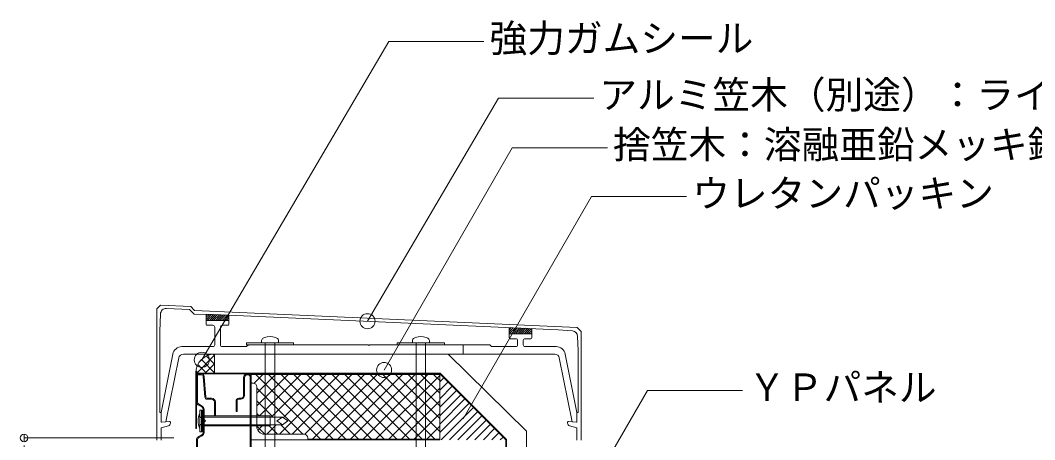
# Model space of a CAD drawing. Units: millimetres, scale not verified. Extents: x -1380 to 1380, y -955 to 955.
# Drawn here: x -702 to -164, y 77 to 300 of the extents above; entities that cross this region are included whole.
import ezdxf
from ezdxf.enums import TextEntityAlignment as Align

# ---------------------------------------------------------------- set-up
doc = ezdxf.new("R2010")
doc.units = ezdxf.units.MM
doc.header["$LTSCALE"] = 3
doc.linetypes.add('USER1', pattern=[3, 2.1, -0.9])
for name, color, linetype, lineweight in [('0-0_0', 7, 'Continuous', 13), ('0-2_BOUSUI', 1, 'Continuous', 18), ('0-3_MOJI', 7, 'Continuous', 18), ('0-4_HATCH', 9, 'Continuous', 18), ('0-5_KANAMONO', 5, 'Continuous', 18), ('0-6_KANAMONO_SCREW', 4, 'Continuous', 18), ('0-9_dannnetu', 6, 'Continuous', 18), ('0-A_bo-do', 3, 'Continuous', 18), ('0-B_kasagi', 150, 'Continuous', 18)]:
    doc.layers.add(name, color=color, linetype=linetype, lineweight=lineweight)
doc.styles.add('ＭＳ ゴシック', font='')
doc.styles.get('ＭＳ ゴシック').set_extended_font_data('MS Gothic')

# ---------------------------------------------------------------- blocks, each defined once
blk = doc.blocks.new('_DOT')
at = {"layer": '0-0_0'}
for p, q in [((-0.5, 0), (-1, 0)), ((0.25, 0), (-0.25, 0))]:
    blk.add_line(p, q, dxfattribs=at)
blk.add_circle((0, 0), 0.25, dxfattribs=at)

msp = doc.modelspace()

# ---------------------------------------------------------------- linework, layer by layer
at = {"layer": '0-2_BOUSUI'}
msp.add_line((-598.485, 112.695), (-598.485, 122.695), dxfattribs=at)
msp.add_lwpolyline([(-598.485, 122.695), (-474.53, 122.695), (-433.086, 81.851), (-433.086, 61.979), (-434.086, 58.247), (-434.086, -83.563), (-389.944, -127.705), (899.999, -127.705)], dxfattribs=at)
msp.add_arc((-598.485, 112.695), 10, 90, 180, dxfattribs=at)
at = {"layer": '0-3_MOJI'}
msp.add_line((-620.086, 78.295), (-699.546, 78.295), dxfattribs=at)
for points in [[(-455.693, 288.363), (-506.131, 288.363), (-605.29, 119.664)], [(-397.424, 258.442), (-447.863, 258.442), (-517.405, 140.128)], [(-390.168, 232.051), (-440.606, 232.051), (-508.592, 114.295)], [(-348.146, 206.202), (-398.584, 206.202), (-466.571, 88.446)], [(-318.524, 103.4), (-368.962, 103.4), (-460.758, -55.596)]]:
    msp.add_lwpolyline(points, dxfattribs=at)
for centre in [(-517.405, 140.128), (-605.29, 119.664), (-508.592, 114.295), (-508.592, 114.295)]:
    msp.add_circle(centre, 4, dxfattribs=at)
at = {"layer": '0-4_HATCH'}
for p, q in [((-607.927, 112.695), (-598.485, 122.137)), ((-606.665, 118.447), (-604.237, 120.875)), ((-598.485, 112.863), (-605.472, 119.85)), ((-598.485, 117.353), (-602.833, 121.701)), ((-598.485, 121.843), (-599.304, 122.662)), ((-607.298, 112.695), (-608.422, 113.819)), ((-602.807, 112.695), (-607.379, 117.267)), ((-603.437, 112.695), (-598.485, 117.647)), ((-598.947, 112.695), (-598.485, 113.157)), ((-578.681, 107.295), (-579.086, 107.7)), ((-577.589, 107.232), (-572.877, 111.945)), ((-542.296, 77.645), (-576.596, 111.945)), ((-576.086, 102.001), (-566.142, 111.945)), ((-576.086, 95.265), (-559.406, 111.945)), ((-574.673, 89.944), (-552.671, 111.945)), ((-535.561, 77.645), (-569.861, 111.945)), ((-568.571, 89.31), (-545.936, 111.945)), ((-564.116, 80.295), (-532.466, 111.945)), ((-528.825, 77.645), (-563.125, 111.945)), ((-562.113, 89.033), (-539.201, 111.945)), ((-557.38, 80.295), (-525.73, 111.945)), ((-522.09, 77.645), (-556.39, 111.945)), ((-550.686, 80.255), (-518.995, 111.945)), ((-515.355, 77.645), (-549.655, 111.945)), ((-546.56, 77.645), (-512.26, 111.945)), ((-508.62, 77.645), (-542.92, 111.945)), ((-539.825, 77.645), (-505.525, 111.945)), ((-501.885, 77.645), (-536.185, 111.945)), ((-533.09, 77.645), (-498.79, 111.945)), ((-495.149, 77.645), (-529.449, 111.945)), ((-526.354, 77.645), (-492.054, 111.945)), ((-488.414, 77.645), (-522.714, 111.945)), ((-519.619, 77.645), (-485.319, 111.945)), ((-481.679, 77.645), (-515.979, 111.945)), ((-512.884, 77.645), (-479.086, 111.443)), ((-479.086, 81.787), (-509.244, 111.945)), ((-479.086, 88.523), (-502.509, 111.945)), ((-479.086, 95.258), (-495.774, 111.945)), ((-479.086, 101.993), (-489.038, 111.945)), ((-479.086, 108.728), (-482.303, 111.945)), ((-479.086, 108.033), (-476.955, 110.164)), ((-479.086, 103.543), (-474.71, 107.919)), ((-551.681, 80.295), (-576.086, 104.7)), ((-506.149, 77.645), (-479.086, 104.708)), ((-479.086, 99.053), (-472.465, 105.674)), ((-479.086, 94.563), (-470.22, 103.429)), ((-567.431, 89.31), (-576.086, 97.965)), ((-499.414, 77.645), (-479.086, 97.973)), ((-479.086, 90.073), (-467.975, 101.184)), ((-479.086, 85.583), (-465.73, 98.939)), ((-479.086, 81.093), (-463.485, 96.694)), ((-478.393, 77.295), (-461.24, 94.449)), ((-473.903, 77.295), (-458.995, 92.204)), ((-574.8, 89.944), (-576.086, 91.23)), ((-492.679, 77.645), (-479.086, 91.237)), ((-469.413, 77.295), (-456.75, 89.959)), ((-464.923, 77.295), (-454.505, 87.714)), ((-571.887, 80.295), (-576.086, 84.495)), ((-575.563, 82.318), (-573.235, 84.646)), ((-570.851, 80.295), (-565.866, 85.28)), ((-565.151, 80.295), (-569.503, 84.646)), ((-558.416, 80.295), (-563.401, 85.28)), ((-485.943, 77.645), (-479.086, 84.502)), ((-460.433, 77.295), (-452.26, 85.468)), ((-455.943, 77.295), (-450.015, 83.223)), ((-451.453, 77.295), (-447.769, 80.978)), ((-549.031, 77.645), (-549.086, 77.7)), ((-479.208, 77.645), (-479.086, 77.767)), ((-446.963, 77.295), (-445.524, 78.733))]:
    msp.add_line(p, q, dxfattribs=at)
at = {"layer": '0-5_KANAMONO'}
for p, q in [((-578.086, 107.295), (-579.086, 107.295)), ((-576.086, 84.295), (-576.086, 105.295)), ((-551.086, 80.295), (-572.086, 80.295))]:
    msp.add_line(p, q, dxfattribs=at)
msp.add_lwpolyline([(-608.485, 112.695), (-608.486, 83.295), (-608.086, 83.295), (-608.086, 112.295), (-479.086, 112.295), (-444.086, 77.295), (-444.086, 63.295), (-443.686, 63.295), (-443.686, 77.461), (-478.92, 112.695)], close=True, dxfattribs=at)
msp.add_lwpolyline([(-579.086, 107.295), (-579.086, 77.295), (-549.086, 77.295), (-549.086, 78.295)], dxfattribs=at)
for centre, radius, start, end in [((-578.086, 105.295), 2, 0, 90), ((-572.086, 84.295), 4, 180, 270), ((-551.086, 78.295), 2, 0, 90)]:
    msp.add_arc(centre, radius, start, end, dxfattribs=at)
at = {"layer": '0-6_KANAMONO_SCREW'}
for points in [[(-564.586, 129.995), (-564.586, 128.695), (-573.586, 128.695), (-573.586, 129.995)], [(-484.586, 129.995), (-484.586, 128.695), (-493.586, 128.695), (-493.586, 129.995)], [(-571.586, 128.695), (-571.586, 61.845), (-569.086, 59.345), (-566.586, 61.845), (-566.586, 128.695)], [(-491.586, 128.695), (-491.586, 61.845), (-489.086, 59.345), (-486.586, 61.845), (-486.586, 128.695)]]:
    msp.add_lwpolyline(points, dxfattribs=at)
for points in [[(-581.586, 128.695), (-556.586, 128.695), (-556.586, 127.695), (-581.586, 127.695)], [(-501.586, 128.695), (-476.586, 128.695), (-476.586, 127.695), (-501.586, 127.695)]]:
    msp.add_lwpolyline(points, close=True, dxfattribs=at)
for centre, radius, start, end in [((-572.509, 129.963), 1.078, 138.40301, 178.32124), ((-570.898, 128.347), 3.358, 108.77591, 136.02802), ((-569.086, 122.741), 9.25, 71.77739, 108.22261), ((-567.275, 128.347), 3.358, 43.97198, 71.22409), ((-565.664, 129.963), 1.078, 1.67876, 41.59699), ((-492.509, 129.963), 1.078, 138.40301, 178.32124), ((-490.898, 128.347), 3.358, 108.77591, 136.02802), ((-489.086, 122.741), 9.25, 71.77739, 108.22261), ((-487.275, 128.347), 3.358, 43.97198, 71.22409), ((-485.664, 129.963), 1.078, 1.67876, 41.59699)]:
    msp.add_arc(centre, radius, start, end, dxfattribs=at)
at = {"layer": '0-9_dannnetu'}
for p, q in [((-579.086, 111.945), (-479.086, 111.945)), ((-479.086, 77.645), (-549.086, 77.645))]:
    msp.add_line(p, q, dxfattribs=at)
msp.add_lwpolyline([(-579.086, 107.295), (-579.086, 112.295), (-479.086, 112.295), (-479.086, 77.295), (-549.086, 77.295)], dxfattribs=at)
at = {"layer": '0-A_bo-do'}
for p, q in [((-608.086, 110.795), (-608.086, 97.161)), ((-607.586, 97.161), (-607.586, 110.795)), ((-605.475, 112.295), (-606.586, 112.295)), ((-606.586, 111.795), (-605.475, 111.795)), ((-604.478, 110.872), (-603.634, 99.903)), ((-603.136, 99.941), (-603.98, 110.91)), ((-583.086, 110.295), (-583.086, 100.795)), ((-582.586, 100.795), (-582.586, 110.295)), ((-579.586, 110.295), (-579.586, -476.205)), ((-579.086, -476.205), (-579.086, 110.295)), ((-600.086, 99.295), (-602.438, 99.295)), ((-602.438, 98.795), (-600.086, 98.795)), ((-584.586, 99.295), (-585.586, 99.295)), ((-585.586, 98.795), (-584.586, 98.795)), ((-607.336, 95.862), (-605.336, 94.707)), ((-605.086, 95.14), (-607.086, 96.295)), ((-606.286, 93.045), (-606.286, 81.545)), ((-606.286, 93.045), (-605.505, 93.045)), ((-605.505, 93.045), (-605.505, 81.545)), ((-605.505, 93.045), (-604.986, 92.545)), ((-604.986, 93.045), (-604.986, 81.545)), ((-604.986, 93.045), (-604.586, 93.045)), ((-604.586, 93.045), (-604.586, 81.545)), ((-604.986, 88.595), (-606.87, 89.827)), ((-569.086, 89.944), (-604.586, 89.944)), ((-604.586, 89.31), (-569.003, 89.31)), ((-579.086, 89.944), (-569.086, 89.944)), ((-569.086, 89.944), (-569.086, 84.646)), ((-569.086, 89.31), (-562.515, 89.31)), ((-565.443, 87.295), (-562.515, 89.31)), ((-562.515, 85.28), (-565.443, 87.295)), ((-559.586, 87.295), (-562.515, 89.31)), ((-562.515, 85.28), (-559.586, 87.295)), ((-606.87, 84.764), (-604.986, 85.995)), ((-606.286, 81.545), (-605.505, 81.545)), ((-605.505, 81.545), (-604.986, 82.045)), ((-604.986, 81.545), (-604.586, 81.545)), ((-604.586, 85.28), (-567.585, 85.28)), ((-569.086, 84.646), (-604.586, 84.646)), ((-569.086, 84.646), (-579.086, 84.646)), ((-569.086, 85.28), (-562.515, 85.28)), ((-608.086, 77.429), (-608.086, 69.295)), ((-607.586, 69.295), (-607.586, 77.429)), ((-605.336, 79.883), (-607.336, 78.728)), ((-607.086, 78.295), (-605.086, 79.45))]:
    msp.add_line(p, q, dxfattribs=at)
for points in [[(-598.586, 97.295), (-598.586, 90.295), (-598.086, 90.295), (-598.086, 97.295)], [(-587.086, 97.795), (-587.086, 92.295), (-586.586, 92.295), (-586.586, 97.795)], [(-604.586, 93.408), (-604.586, 87.795), (-604.086, 87.295)], [(-604.086, 81.182), (-604.086, 86.588), (-603.379, 87.295), (-604.086, 88.002), (-604.086, 93.408)], [(-604.086, 87.295), (-604.586, 86.795), (-604.586, 81.182)]]:
    msp.add_lwpolyline(points, dxfattribs=at)
for centre, radius, start, end in [((-606.586, 110.795), 1.5, 90, 180), ((-606.586, 110.795), 1, 90, 180), ((-605.475, 110.795), 1.5, 4.39871, 90), ((-605.475, 110.795), 1, 4.39871, 90), ((-581.086, 110.295), 2, 0, 180), ((-581.086, 110.295), 1.5, 0, 180), ((-606.586, 97.161), 1.5, 180, 240), ((-606.586, 97.161), 1, 180, 240), ((-602.438, 99.995), 1.2, 184.39871, 270), ((-602.438, 99.995), 0.7, 184.39871, 270), ((-600.086, 97.295), 2, 0, 90), ((-600.086, 97.295), 1.5, 0, 90), ((-585.586, 97.795), 1.5, 90, 180), ((-585.586, 97.795), 1, 90, 180), ((-584.586, 100.795), 1.5, 270, 0), ((-584.586, 100.795), 2, 270, 0), ((-596.889, 87.295), 10.297, 155.8662, 204.1338), ((-606.086, 93.408), 1.5, 0, 60), ((-606.086, 93.408), 2, 0, 60), ((-606.086, 81.182), 1.5, 300, 360), ((-606.086, 81.182), 2, 300, 0), ((-606.586, 77.429), 1.5, 120, 180), ((-606.586, 77.429), 1, 120, 180)]:
    msp.add_arc(centre, radius, start, end, dxfattribs=at)
at = {"layer": '0-B_kasagi'}
for p, q in [((-602.886, 139.995), (-602.886, 143.781)), ((-602.886, 143.36), (-602.467, 143.779)), ((-602.886, 142.237), (-601.351, 143.773)), ((-602.886, 141.115), (-600.234, 143.766)), ((-602.886, 138.495), (-602.886, 139.995)), ((-602.386, 140.495), (-591.386, 140.495)), ((-602.383, 140.495), (-599.118, 143.76)), ((-601.261, 140.495), (-598.042, 143.714)), ((-600.138, 140.495), (-596.967, 143.666)), ((-599.016, 140.495), (-595.892, 143.618)), ((-597.893, 140.495), (-594.818, 143.57)), ((-596.77, 140.495), (-593.743, 143.523)), ((-595.648, 140.495), (-592.668, 143.475)), ((-594.525, 140.495), (-591.593, 143.427)), ((-593.403, 140.495), (-590.886, 143.012)), ((-592.28, 140.495), (-590.886, 141.889)), ((-591.196, 140.457), (-590.886, 140.767)), ((-590.886, 139.995), (-590.886, 143.396)), ((-590.886, 139.995), (-590.886, 138.495)), ((-599.386, 137.995), (-602.386, 137.995)), ((-598.386, 127.695), (-598.386, 136.995)), ((-595.386, 136.995), (-595.386, 127.695)), ((-591.386, 137.995), (-594.386, 137.995)), ((-442.286, 132.895), (-442.286, 136.791)), ((-442.286, 136.702), (-442.201, 136.787)), ((-442.286, 135.58), (-441.126, 136.74)), ((-442.286, 134.457), (-440.052, 136.692)), ((-442.226, 133.395), (-438.977, 136.644)), ((-441.103, 133.395), (-437.902, 136.596)), ((-439.981, 133.395), (-436.827, 136.549)), ((-438.858, 133.395), (-435.752, 136.501)), ((-437.736, 133.395), (-434.678, 136.453)), ((-436.613, 133.395), (-433.603, 136.405)), ((-435.491, 133.395), (-432.528, 136.358)), ((-434.368, 133.395), (-431.453, 136.31)), ((-433.246, 133.395), (-430.379, 136.262)), ((-432.123, 133.395), (-430.286, 135.232)), ((-430.286, 132.895), (-430.286, 136.258)), ((-442.286, 131.395), (-442.286, 132.895)), ((-441.786, 133.395), (-430.786, 133.395)), ((-438.786, 130.895), (-441.786, 130.895)), ((-437.786, 127.695), (-437.786, 129.895)), ((-434.786, 129.895), (-434.786, 127.695)), ((-430.786, 130.895), (-433.786, 130.895)), ((-431.001, 133.395), (-430.286, 134.109)), ((-430.286, 132.895), (-430.286, 131.395)), ((-615.787, 126.695), (-599.386, 126.695)), ((-433.786, 126.695), (-417.385, 126.695)), ((-626.886, 91.695), (-620.69, 122.676)), ((-418.105, 122.695), (-615.067, 122.695)), ((-626.886, 87.017), (-626.886, 91.695)), ((-622.421, 87.007), (-626.565, 86.718)), ((-621.886, 86.194), (-621.886, 86.509)), ((-411.286, 86.509), (-411.286, 86.194)), ((-406.607, 86.718), (-410.751, 87.007))]:
    msp.add_line(p, q, dxfattribs=at)
at = {"layer": '0-B_kasagi', "linetype": 'USER1'}
for p, q in [((-566.586, 127.695), (-566.586, 122.695)), ((-466.586, 127.695), (-466.586, 122.695))]:
    msp.add_line(p, q, dxfattribs=at)
at = {"layer": '0-B_kasagi'}
for points in [[(-404.086, 77.195), (-404.086, 134.695), (-406.179, 136.788), (-609.086, 145.806), (-611.179, 147.899), (-627.171, 148.61), (-629.086, 146.695), (-629.086, 77.195)], [(-624.037, 146.945), (-611.884, 146.341), (-609.359, 143.816), (-599.086, 143.76), (-416.179, 135.631), (-408.727, 135.004)], [(-626.886, 87.017), (-626.886, 91.695), (-627.486, 91.695), (-627.486, 134.695), (-627.185, 144.045)], [(-405.981, 132.134), (-405.686, 124.695), (-405.686, 91.695), (-406.286, 91.695), (-406.286, 87.017)], [(-594.386, 126.695), (-581.586, 126.695), (-580.586, 127.695), (-517.086, 127.695), (-516.586, 127.195), (-516.086, 127.695), (-452.586, 127.695), (-451.586, 126.695), (-438.786, 126.695)], [(-617.519, 120.685), (-624.28, 86.877), (-626.565, 86.718)], [(-406.607, 86.718), (-408.892, 86.877), (-415.653, 120.685)], [(-412.482, 122.676), (-406.286, 91.695), (-406.286, 87.017)], [(-626.886, 77.195), (-626.886, 83.695), (-622.995, 84.745)], [(-410.177, 84.745), (-406.286, 83.695), (-406.286, 77.195)]]:
    msp.add_lwpolyline(points, dxfattribs=at)
for centre, radius, start, end in [((-624.186, 143.948), 3, 87.15861, 178.15253), ((-602.386, 139.995), 0.5, 90, 180), ((-591.386, 139.995), 0.5, 0, 90), ((-602.386, 138.495), 0.5, 180, 270), ((-599.386, 136.995), 1, 0, 90), ((-594.386, 136.995), 1, 90, 180), ((-591.386, 138.495), 0.5, 270, 0), ((-408.979, 132.015), 3, 2.2709, 85.1919), ((-441.786, 132.895), 0.5, 90, 180), ((-441.786, 131.395), 0.5, 180, 270), ((-438.786, 129.895), 1, 0, 90), ((-433.786, 129.895), 1, 90, 180), ((-430.786, 132.895), 0.5, 0, 90), ((-430.786, 131.395), 0.5, 270, 0), ((-615.787, 121.695), 5, 90.0016, 168.6815), ((-599.386, 127.695), 1, 270, 0), ((-594.386, 127.695), 1, 180, 270), ((-438.786, 127.695), 1, 270, 0), ((-433.786, 127.695), 1, 180, 270), ((-417.385, 121.695), 5, 11.3185, 89.9984), ((-615.067, 120.194), 2.501, 90.00869, 168.67693), ((-418.106, 120.194), 2.501, 11.32307, 89.99131), ((-626.586, 87.017), 0.3, 179.99997, 274.00008), ((-626.586, 87.017), 0.3, 179.99997, 274.00008), ((-623.386, 86.194), 1.5, 285.10565, 0.00001), ((-622.386, 86.509), 0.5, 0, 94), ((-410.786, 86.509), 0.5, 86.00002, 180), ((-409.786, 86.194), 1.5, 179.99999, 254.89435), ((-406.586, 87.017), 0.3, 265.99992, 0.00003), ((-406.586, 87.017), 0.3, 265.99992, 0.00003)]:
    msp.add_arc(centre, radius, start, end, dxfattribs=at)

# ---------------------------------------------------------------- block references
at = {"layer": '0-3_MOJI', "xscale": 8, "yscale": 8, "rotation": 90}
msp.add_blockref('_DOT', (-699.546, 78.295), dxfattribs=at)

# ---------------------------------------------------------------- texts
at = {"layer": '0-3_MOJI', "style": 'ＭＳ ゴシック'}
for s, p in [('強力ガムシール', (-452.693, 278.363)), ('アルミ笠木（別途）：ライナーコーピングＳ等', (-394.424, 248.442)), ('捨笠木：溶融亜鉛メッキ鋼板(t=0.4)', (-387.168, 222.051)), ('ウレタンパッキン', (-345.146, 196.202)), ('ＹＰパネル', (-315.524, 93.4))]:
    msp.add_text(s, height=14.66, dxfattribs=at).set_placement(p, align=Align.BOTTOM_LEFT)

doc.saveas('drawing.dxf')
